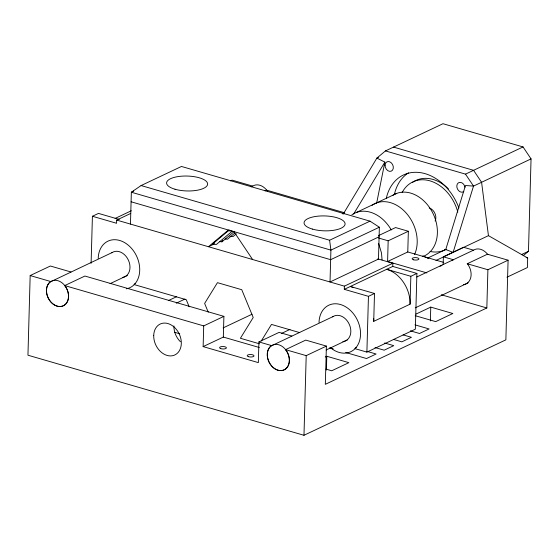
<?xml version="1.0" encoding="UTF-8"?>
<svg xmlns="http://www.w3.org/2000/svg" width="559" height="559" viewBox="0 0 559 559"><rect width="100%" height="100%" fill="white"/><g stroke="black" fill="none" stroke-linecap="round" stroke-linejoin="round"><path stroke-width="0.84" d="M71.014 272.002L50.366 266.014L30.172 275.559L27.95 355.21L303.977 435.286L505.867 339.844L508.089 260.194L487.441 254.205L467.254 263.75L468.086 264.763A13.682 10.369 64.7 0 1 463.411 284.678M91.103 263.31L92.417 216.263L98.475 213.405L119.298 219.442M130.729 213.433L116.663 220.085L116.572 223.272L92.417 216.263M130.464 224.089L131.351 192.226L141.085 185.553L181.465 166.463L369.988 221.154L379.365 227.22L378.478 259.076L330.027 281.981L330.914 250.125L329.607 240.237L141.085 185.553M203.134 346.608L203.714 325.904L223.9 316.359L223.321 337.07L203.134 346.608L258.342 362.623L258.915 341.919L279.109 332.374L291.833 336.064M303.977 435.286L306.206 355.636L326.393 346.091L325.324 384.326L486.833 307.967L487.902 269.738L508.089 260.194M326.407 370.065L326.791 356.258L348.872 362.665L331.711 370.778L325.988 369.115M344.295 289.338L344.386 286.152L392.837 263.24L392.746 266.426L344.295 289.338L368.451 296.34L374.502 293.482L373.726 321.355L410.068 304.18L410.844 276.3L416.902 273.435L415.344 329.195L366.893 352.1L354.916 348.627L356.181 347.418M366.893 352.1L368.451 296.34M387.59 261.514L388.17 240.803L408.356 231.258L407.777 251.969L387.59 261.514L426.901 272.918M430.374 320.908L430.758 307.108L452.846 313.508L435.685 321.621L415.239 315.688M443.161 264.589L443.378 256.819L463.565 247.274L473.529 250.166A13.682 10.369 64.7 0 1 487.86 254.645M393.522 147.094L473.571 170.32L481.585 182.283L488.447 235.66L527.668 257.985L527.396 267.544L506.964 277.208M523.21 255.694L528.472 251.291L531.05 158.896L523.035 146.933L442.987 123.714L385.451 150.916L376.899 158.071L343.953 212.867M376.668 203.078L384.851 162.124L376.899 158.071L378.373 157.379M427.754 258.034L445.761 249.524L465.465 185.511L473.515 186.098L531.05 158.896M219.589 241.6L221.937 241.823L222.755 240.321M353.609 214.069L384.851 162.124M261.284 340.948L271.492 324.423L299.708 332.605M343.457 214.041L344.561 212.755L266.622 190.144L265.064 190.878M135.355 283.357L134.09 284.559L186.259 299.694L189.18 306.779M228.386 230.015L208.437 246.715L213.908 244.122M228.386 230.748L232.299 231.126L216.382 244.451L212.476 244.073L228.386 230.748L229.777 230.091M221.937 241.823L234.535 231.279M234.78 233.096L227.485 239.203L225.144 238.972M236.352 233.802L233.04 236.576L229.91 236.275M112.331 252.465L49.954 282.071A13.682 10.369 64.7 0 0 49.604 300.449A13.682 10.369 64.7 0 0 65.494 304.229A13.682 10.369 64.7 0 0 64.732 285.586L84.919 276.041L223.9 316.359M333.157 316.527L270.773 346.133A13.682 10.369 64.7 0 0 270.423 364.51A13.682 10.369 64.7 0 0 286.32 368.29A13.682 10.369 64.7 0 0 285.558 349.648L305.745 340.103L326.393 346.091M133.699 191.122L131.351 192.226L330.914 250.125L379.365 227.22M115.084 218.45L131.323 210.771M230.511 180.85L232.062 180.117L252.71 186.105A13.682 10.369 64.7 0 1 267.447 191.157M251.131 186.853L252.71 186.105M110.032 283.686L127.382 275.482M212.476 244.073L214.558 243.088M342.234 213.859L344.561 212.755M168.504 300.532L176.616 296.696M356.376 212.455L396.757 193.365M176.281 303.174L184.931 299.086M385.451 150.916L465.5 174.135L523.035 146.933M329.607 240.237L369.988 221.154M378.499 235.632L395.583 227.555L408.356 231.258M379.1 236.778L330.648 259.683L131.085 201.785M223.132 327.895L252.046 314.228M281.394 333.471L289.988 329.412M435.985 260.459L488.447 235.66M416.748 277.012L473.529 250.166M521.4 254.631L528.472 251.291M326.128 349.983L347.418 339.914M415.239 307.855L468.079 282.875M325.233 356.991L326.791 356.258M415.938 314.109L430.758 307.108M526.131 257.545L527.668 257.985M378.59 238.029L388.17 240.803M443.378 256.819L453.342 259.711A13.682 10.369 64.7 0 0 452.189 260.613M467.254 263.75L487.902 269.738M407.777 251.969L443.748 262.402M377.765 258.873L392.837 263.24M392.746 266.426L416.902 273.435M410.844 276.3L386.688 269.291A29.934 22.674 64.7 0 1 410.068 304.18M441.289 294.761L486.833 307.967M374.502 293.482L350.353 286.474A29.934 22.674 64.7 0 1 353.498 287.626M116.663 220.085L344.386 286.152M414.953 324.849L429.088 328.951L419.502 333.485L410.348 330.83M403.109 334.89L411.424 337.301L401.837 341.835L393.515 339.425M384.613 343.002L393.76 345.651L384.173 350.186L375.019 347.53M366.949 351.352L376.095 354.008L366.508 358.536L345.707 352.505M329.901 347.922L333.234 348.886M30.172 275.559L50.82 281.547M64.732 285.586L203.714 325.904M258.915 341.919L271.646 345.609M285.558 349.648L306.206 355.636M259.509 343.82L240.391 338.272L253.213 317.512L241.747 289.709L217.451 282.665L204.629 303.418L208.234 312.16M223.321 337.07L259.292 347.502M174.715 332.312L179.739 333.772M445.761 249.524L453.118 252.361L473.515 186.098L465.5 174.135M233.907 231.615L252.605 259.523M378.674 243.584L381.49 252.982L382.07 259.914M440.024 266.245A3.424 1.244 1.6 0 1 440.499 265.986M441.156 265.784A3.424 1.244 1.6 0 1 441.952 265.651M463.788 191.499A5.129 3.885 64.7 0 1 457.493 189.033A5.129 3.885 64.7 0 1 459.33 182.437A5.129 3.885 64.7 0 1 464.99 187.195M428.341 258.286A47.892 36.279 64.7 0 1 422.953 255.875M394.402 194.455A47.892 36.279 64.7 0 1 408.524 172.815M180.424 341.745A17.105 12.955 64.7 0 1 173.912 325.946M386.325 198.277A47.892 36.279 64.7 0 1 419.984 172.577A47.892 36.279 64.7 0 1 458.904 207.983M446.173 249.272A37.628 28.509 64.7 0 1 444.594 249.775M412.661 182.339A37.628 28.509 64.7 0 1 448.437 188.928M429.186 207.927A8.553 6.477 64.7 0 1 435.126 221.078M446.18 249.335A37.628 28.509 64.7 0 1 430.032 251.452M402.138 192.548A37.628 28.509 64.7 0 1 431.541 181.361A37.628 28.509 64.7 0 1 457.814 212.113M372.056 205.279A34.211 25.917 64.7 0 1 406.554 213.454A34.211 25.917 64.7 0 1 414.589 254.478M392.956 195.259A34.211 25.917 64.7 0 1 432.987 213.412A34.211 25.917 64.7 0 1 422.814 256.56M351.87 214.824A34.211 25.917 64.7 0 1 391.258 229.938M98.202 258.384A25.721 19.488 64.7 0 1 116.873 239.86A25.721 19.488 64.7 0 1 139.163 263.932A25.721 19.488 64.7 0 1 126.383 288.821M319.021 322.445A25.721 19.488 64.7 0 1 343.568 305.689A25.721 19.488 64.7 0 1 359.395 341.353A25.721 19.488 64.7 0 1 330.076 347.356M373.678 318.406A29.934 22.674 64.7 0 1 373.726 321.355M111.835 252.787A13.682 10.369 64.7 0 1 128.507 260.368A13.682 10.369 64.7 0 1 122.763 277.418M332.654 316.848A13.682 10.369 64.7 0 1 349.522 324.863A13.682 10.369 64.7 0 1 342.856 341.57M220.742 348.634A3.424 1.244 1.6 0 0 226.346 348.075A3.424 1.244 1.6 0 0 221.888 346.552A3.424 1.244 1.6 0 0 220.742 348.634M385.046 165.254A5.129 3.885 64.7 0 0 391.146 171.194A5.129 3.885 64.7 0 0 391.377 162.914A5.129 3.885 64.7 0 0 385.046 165.254M248.42 356.663A3.424 1.244 1.6 0 0 253.968 356.048A3.424 1.244 1.6 0 0 249.398 354.567A3.424 1.244 1.6 0 0 248.42 356.663M267.37 353.714A13.682 10.369 64.7 0 0 283.147 370.275A13.682 10.369 64.7 0 0 284.629 348.474A13.682 10.369 64.7 0 0 267.37 353.714M413.604 259.816A3.424 1.244 1.6 0 0 418.936 259.013A3.424 1.244 1.6 0 0 414.037 257.685A3.424 1.244 1.6 0 0 413.604 259.816M153.718 335.491A17.105 12.955 64.7 0 0 174.038 355.293A17.105 12.955 64.7 0 0 174.806 327.7A17.105 12.955 64.7 0 0 153.718 335.491M46.544 289.653A13.682 10.369 64.7 0 0 62.328 306.213A13.682 10.369 64.7 0 0 63.803 284.412A13.682 10.369 64.7 0 0 46.544 289.653M312.46 229.106A20.522 7.456 1.6 0 0 344.973 224.676A20.522 7.456 1.6 0 0 316.289 216.354A20.522 7.456 1.6 0 0 312.46 229.106M175.002 189.228A20.522 7.456 1.6 0 0 207.515 184.798A20.522 7.456 1.6 0 0 178.831 176.476A20.522 7.456 1.6 0 0 175.002 189.228"/></g></svg>
